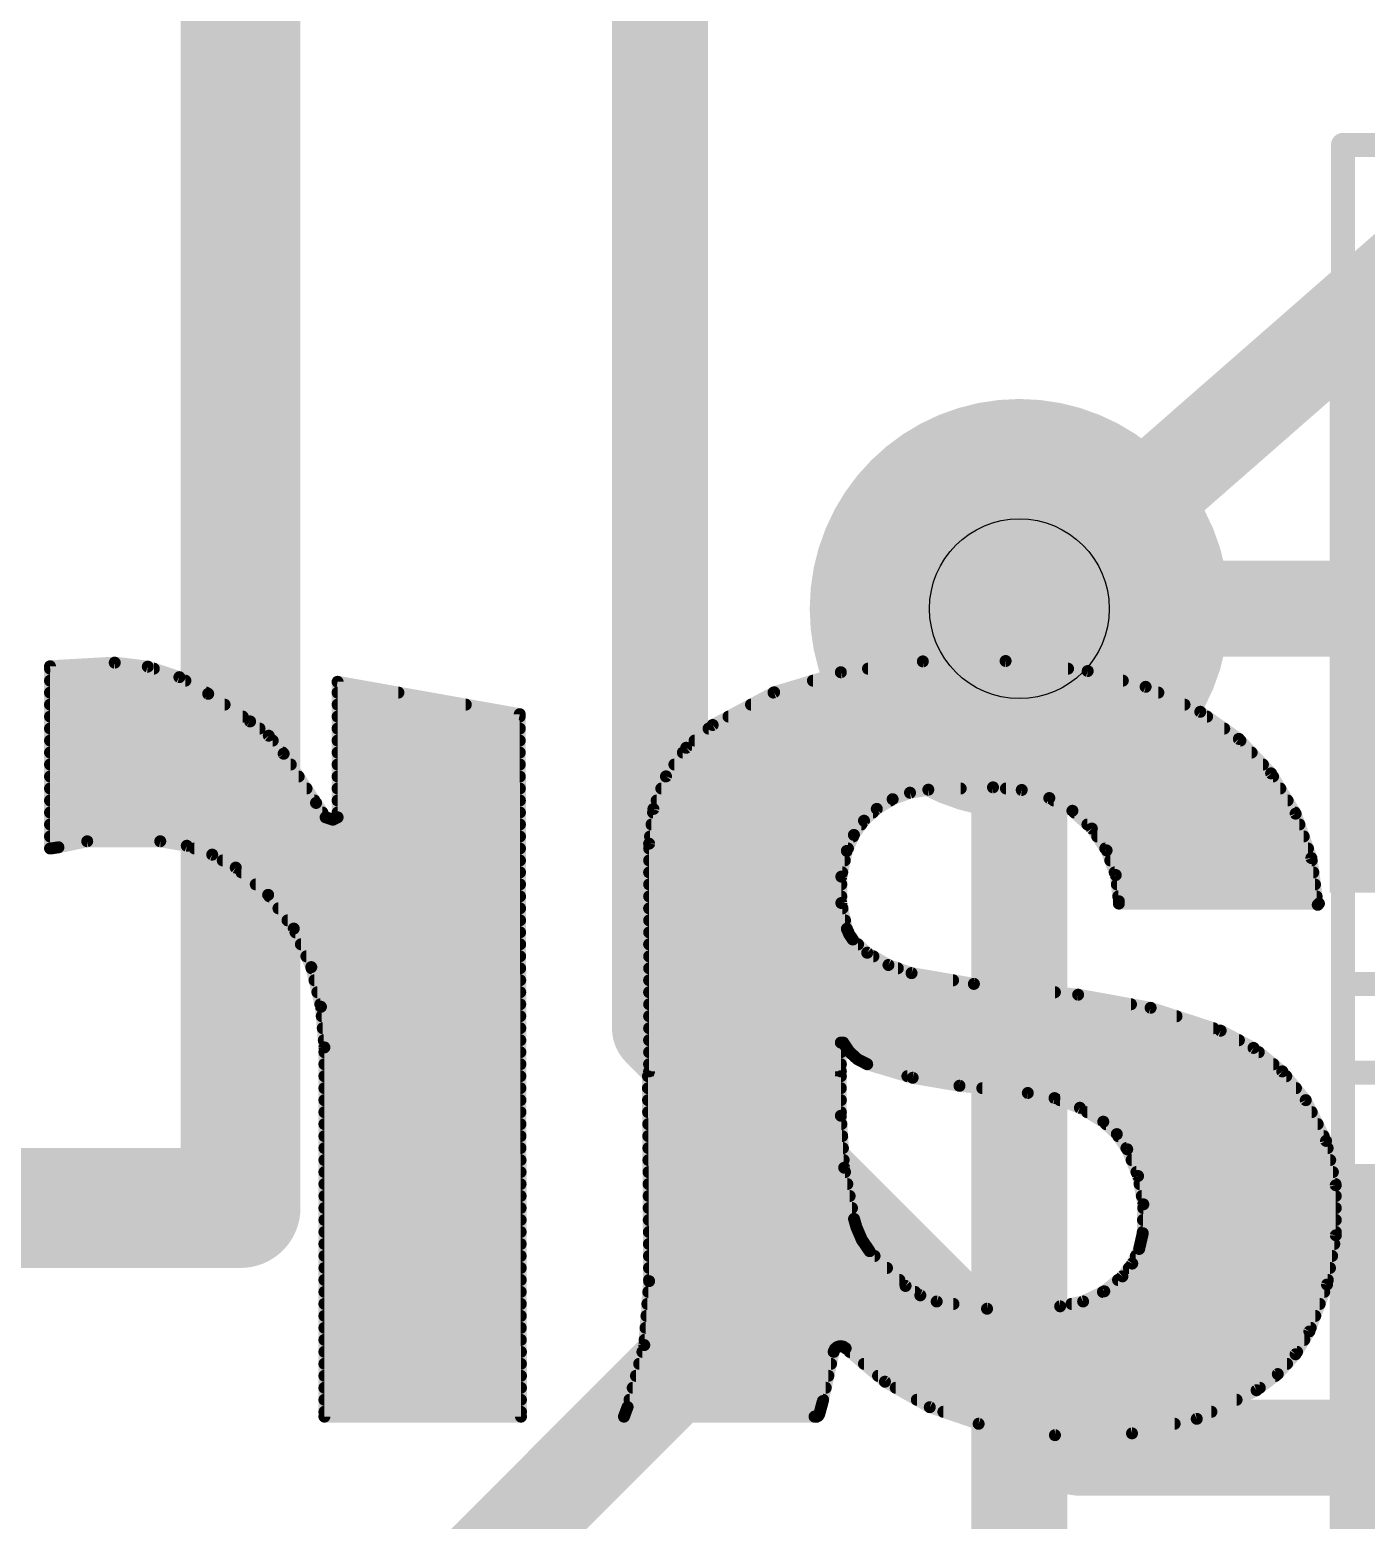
# Model space of a CAD drawing. Extents: x -29 to 78, y -15 to 21.
# Drawn here: x 13.523 to 16.356, y 6.959 to 10.117 of the extents above; entities that cross this region are included whole.
import ezdxf

# ---------------------------------------------------------------- set-up
doc = ezdxf.new("R2010")
doc.units = 0
for name, color, linetype in [('1', 12, 'CONTINUOUS'), ('16', 132, 'CONTINUOUS'), ('18', 110, 'CONTINUOUS'), ('22', 53, 'CONTINUOUS'), ('29', 253, 'CONTINUOUS'), ('39', 12, 'CONTINUOUS'), ('44', 253, 'CONTINUOUS')]:
    doc.layers.add(name, color=color, linetype=linetype)

# ---------------------------------------------------------------- blocks, each defined once
blk = doc.blocks.new('RECT')
blk.add_solid([(-0.5, -0.5), (0.5, -0.5), (-0.5, 0.5), (0.5, 0.5)])
blk = doc.blocks.new('ROUNDV')
at = {"const_width": 0.5}
blk.add_lwpolyline([(0, -0.25, 1), (0, 0.25, 1), (0, -0.25)], format="xyb", dxfattribs=at)

msp = doc.modelspace()

# ---------------------------------------------------------------- linework, layer by layer
at = {"layer": '1'}
for points, const_width in [([(13.97, 15.24), (13.97, 7.62)], 0.254), ([(14.859, 11.43), (14.859, 8.001)], 0.2032), ([(15.621, 8.89), (16.93, 8.89)], 0.2032), ([(14.859, 8.001), (15.24, 7.62)], 0.2032), ([(13.97, 7.62), (0, 7.62)], 0.254), ([(12.7, 5.08), (15.24, 7.62)], 0.2032), ([(15.748, 7.112), (15.24, 7.62)], 0.2032), ([(16.93, 7.112), (15.748, 7.112)], 0.2032)]:
    msp.add_lwpolyline(points, dxfattribs=dict(at, const_width=const_width))
for points, const_width in [([(15.621, 8.9408, 1), (15.621, 8.8392)], 0.1016), ([(14.8949, 8.0369, 1), (14.8231, 7.9651)], 0.1016), ([(14.8082, 8.001, 1), (14.9098, 8.001)], 0.1016), ([(13.97, 7.5565, 1), (13.97, 7.6835)], 0.127), ([(15.2759, 7.6559, 1), (15.2041, 7.5841)], 0.1016), ([(15.2759, 7.5841, 1), (15.2041, 7.6559)], 0.1016), ([(15.2041, 7.5841, 1), (15.2759, 7.6559)], 0.1016), ([(13.9065, 7.62, 1), (14.0335, 7.62)], 0.127), ([(15.748, 7.1628, 1), (15.748, 7.0612)], 0.1016), ([(15.7121, 7.0761, 1), (15.7839, 7.1479)], 0.1016)]:
    msp.add_lwpolyline(points, format="xyb", dxfattribs=dict(at, const_width=const_width))
at = {"layer": '16'}
for points, const_width in [([(13.97, 15.24), (13.97, 7.62)], 0.254), ([(16.637, 9.779), (15.621, 8.89)], 0.2032), ([(15.621, 6.223), (15.621, 8.89)], 0.2032), ([(13.97, 7.62), (0, 7.62)], 0.254)]:
    msp.add_lwpolyline(points, dxfattribs=dict(at, const_width=const_width))
for points, const_width in [([(15.6718, 8.89, 1), (15.5702, 8.89)], 0.1016), ([(15.5875, 8.9282, 1), (15.6545, 8.8518)], 0.1016), ([(13.97, 7.5565, 1), (13.97, 7.6835)], 0.127), ([(13.9065, 7.62, 1), (14.0335, 7.62)], 0.127)]:
    msp.add_lwpolyline(points, format="xyb", dxfattribs=dict(at, const_width=const_width))
at = {"layer": '22', "const_width": 0.0254}
for points in [[(13.7033, 8.7757), (13.5661, 8.7681)], [(13.5661, 8.7681), (13.5661, 8.382)], [(13.7734, 8.7673), (13.7033, 8.7757)], [(15.2425, 8.7554), (15.4164, 8.7784)], [(15.4164, 8.7784), (15.5917, 8.7792)], [(15.5917, 8.7792), (15.7658, 8.7579)], [(13.5661, 8.763), (13.7862, 8.763)], [(13.5661, 8.7376), (13.8531, 8.7376)], [(13.8403, 8.745), (13.7734, 8.7673)], [(13.9014, 8.7097), (13.8403, 8.745)], [(15.1011, 8.7129), (15.2425, 8.7554)], [(15.1833, 8.7376), (15.8404, 8.7376)], [(15.3, 8.763), (15.7242, 8.763)], [(15.7658, 8.7579), (15.8887, 8.7245)], [(13.5661, 8.7122), (13.8971, 8.7122)], [(13.9903, 8.6512), (13.9014, 8.7097)], [(14.5618, 8.6665), (14.1757, 8.7351)], [(14.1757, 8.7351), (14.1757, 8.448)], [(14.1757, 8.7122), (14.3046, 8.7122)], [(14.9708, 8.6436), (15.1011, 8.7129)], [(15.0998, 8.7122), (15.9156, 8.7122)], [(15.8887, 8.7245), (16.0045, 8.6716)], [(13.5661, 8.6868), (13.9362, 8.6868)], [(14.1757, 8.6868), (14.4475, 8.6868)], [(15.052, 8.6868), (15.9712, 8.6868)], [(13.5661, 8.6614), (13.9748, 8.6614)], [(14.0298, 8.621), (13.9903, 8.6512)], [(14.1757, 8.6614), (14.5618, 8.6614)], [(14.5644, 7.178), (14.5618, 8.6665)], [(14.9146, 8.5953), (14.9708, 8.6436)], [(15.0043, 8.6614), (16.019, 8.6614)], [(16.0045, 8.6716), (16.0863, 8.6141)], [(13.5661, 8.636), (14.0102, 8.636)], [(13.5661, 8.6106), (14.0383, 8.6106)], [(14.0614, 8.5827), (14.0298, 8.621)], [(14.1757, 8.636), (14.5619, 8.636)], [(14.1757, 8.6106), (14.5619, 8.6106)], [(14.9324, 8.6106), (16.0896, 8.6106)], [(14.962, 8.636), (16.0552, 8.636)], [(16.0863, 8.6141), (16.1546, 8.5412)], [(13.5661, 8.5852), (14.0593, 8.5852)], [(14.13, 8.4785), (14.0614, 8.5827)], [(14.1757, 8.5852), (14.5619, 8.5852)], [(14.8719, 8.5348), (14.9146, 8.5953)], [(14.9075, 8.5852), (16.1134, 8.5852)], [(13.5661, 8.5598), (14.0765, 8.5598)], [(14.1757, 8.5598), (14.562, 8.5598)], [(14.8896, 8.5598), (16.1372, 8.5598)], [(13.5661, 8.5344), (14.0932, 8.5344)], [(14.1757, 8.5344), (14.562, 8.5344)], [(14.8452, 8.4657), (14.8719, 8.5348)], [(14.8717, 8.5344), (16.1587, 8.5344)], [(16.1546, 8.5412), (16.2066, 8.4558)], [(13.5661, 8.509), (14.1099, 8.509)], [(13.5661, 8.4836), (14.1266, 8.4836)], [(14.1757, 8.509), (14.5621, 8.509)], [(14.1757, 8.4836), (14.5621, 8.4836)], [(14.8521, 8.4836), (15.3478, 8.4836)], [(14.8619, 8.509), (15.4966, 8.509)], [(15.3523, 8.4864), (15.3187, 8.4658)], [(15.3892, 8.5001), (15.3523, 8.4864)], [(15.428, 8.5065), (15.3892, 8.5001)], [(15.5651, 8.5115), (15.428, 8.5065)], [(15.6259, 8.506), (15.5651, 8.5115)], [(15.5925, 8.509), (16.1742, 8.509)], [(15.6845, 8.4887), (15.6259, 8.506)], [(15.7334, 8.4618), (15.6845, 8.4887)], [(15.6938, 8.4836), (16.1896, 8.4836)], [(13.5661, 8.4582), (14.1435, 8.4582)], [(14.1503, 8.448), (14.13, 8.4785)], [(14.1757, 8.4582), (14.5622, 8.4582)], [(14.8361, 8.3922), (14.8452, 8.4657)], [(14.8443, 8.4582), (15.3105, 8.4582)], [(15.3187, 8.4658), (15.2916, 8.4407)], [(15.7746, 8.4242), (15.7334, 8.4618)], [(15.7374, 8.4582), (16.2051, 8.4582)], [(16.2066, 8.4558), (16.24, 8.3616)], [(13.5661, 8.4328), (14.5622, 8.4328)], [(14.1656, 8.443), (14.1503, 8.448)], [(14.1757, 8.448), (14.1656, 8.443)], [(14.8411, 8.4328), (15.286, 8.4328)], [(15.2916, 8.4407), (15.2702, 8.4107)], [(15.7652, 8.4328), (16.2147, 8.4328)], [(15.8058, 8.3779), (15.7746, 8.4242)], [(13.5661, 8.4074), (14.5623, 8.4074)], [(13.5839, 8.3845), (13.6449, 8.3972)], [(13.6449, 8.3972), (13.7998, 8.3972)], [(13.7998, 8.3972), (13.856, 8.3877)], [(14.8361, 7.9096), (14.8361, 8.3922)], [(14.838, 8.4074), (15.2687, 8.4074)], [(15.2702, 8.4107), (15.2552, 8.3769)], [(15.7859, 8.4074), (16.2237, 8.4074)], [(13.5661, 8.382), (13.5687, 8.382)], [(13.5661, 8.382), (13.5687, 8.382)], [(13.5687, 8.382), (13.5839, 8.3845)], [(13.856, 8.3877), (13.9099, 8.3689)], [(13.8723, 8.382), (14.5623, 8.382)], [(13.9099, 8.3689), (13.9598, 8.3414)], [(14.8361, 8.382), (15.2575, 8.382)], [(15.2552, 8.3769), (15.2435, 8.3223)], [(15.803, 8.382), (16.2328, 8.382)], [(15.8252, 8.3256), (15.8058, 8.3779)], [(16.24, 8.3616), (16.2535, 8.2626)], [(13.9322, 8.3566), (14.5623, 8.3566)], [(13.9598, 8.3414), (14.0285, 8.2837)], [(13.9719, 8.3312), (14.5624, 8.3312)], [(14.8361, 8.3566), (15.2509, 8.3566)], [(14.8361, 8.3312), (15.2454, 8.3312)], [(15.8137, 8.3566), (16.2407, 8.3566)], [(15.8231, 8.3312), (16.2441, 8.3312)], [(15.8318, 8.2702), (15.8252, 8.3256)], [(14.0022, 8.3058), (14.5624, 8.3058)], [(14.8361, 8.3058), (15.2435, 8.3058)], [(15.2435, 8.3223), (15.2435, 8.2664)], [(15.8276, 8.3058), (16.2476, 8.3058)], [(14.0285, 8.2837), (14.0828, 8.2122)], [(14.031, 8.2804), (14.5625, 8.2804)], [(14.8361, 8.2804), (15.2435, 8.2804)], [(15.2435, 8.2664), (15.2552, 8.2118)], [(15.8306, 8.2804), (16.2511, 8.2804)], [(15.8318, 8.2652), (15.8318, 8.2702)], [(16.256, 8.2652), (15.8318, 8.2652)], [(16.2535, 8.2626), (16.256, 8.2652)], [(14.0503, 8.255), (14.5625, 8.255)], [(14.8361, 8.255), (15.246, 8.255)], [(14.0695, 8.2296), (14.5626, 8.2296)], [(14.0828, 8.2122), (14.1199, 8.1305)], [(14.0864, 8.2042), (14.5626, 8.2042)], [(14.8361, 8.2296), (15.2514, 8.2296)], [(14.8361, 8.2042), (15.2585, 8.2042)], [(15.2552, 8.2118), (15.2605, 8.1998)], [(15.2605, 8.1998), (15.2679, 8.189)], [(14.0979, 8.1788), (14.5627, 8.1788)], [(14.8361, 8.1788), (15.279, 8.1788)], [(15.2679, 8.189), (15.2984, 8.161)], [(14.1095, 8.1534), (14.5627, 8.1534)], [(14.8361, 8.1534), (15.3116, 8.1534)], [(15.2984, 8.161), (15.3434, 8.135)], [(14.1199, 8.1305), (14.1404, 8.0465)], [(14.1205, 8.128), (14.5627, 8.128)], [(14.8361, 8.128), (15.3634, 8.128)], [(15.3434, 8.135), (15.3924, 8.1178)], [(15.3924, 8.1178), (15.5245, 8.095)], [(14.1267, 8.1026), (14.5628, 8.1026)], [(14.1329, 8.0772), (14.5628, 8.0772)], [(14.8361, 8.1026), (15.4805, 8.1026)], [(14.8361, 8.0772), (15.6963, 8.0772)], [(15.5245, 8.095), (15.7455, 8.0721)], [(14.1391, 8.0518), (14.5629, 8.0518)], [(14.1404, 8.0465), (14.1478, 7.9604)], [(14.8361, 8.0518), (15.8577, 8.0518)], [(15.7455, 8.0721), (15.8992, 8.0443)], [(15.8992, 8.0443), (16.0477, 7.9959)], [(14.1421, 8.0264), (14.5629, 8.0264)], [(14.8361, 8.0264), (15.9541, 8.0264)], [(14.1443, 8.001), (14.563, 8.001)], [(14.8361, 8.001), (16.0321, 8.001)], [(16.0477, 7.9959), (16.1174, 7.9593)], [(14.1465, 7.9756), (14.563, 7.9756)], [(14.1478, 7.9604), (14.1478, 7.178)], [(14.1478, 7.9502), (14.5631, 7.9502)], [(14.8361, 7.9756), (16.0863, 7.9756)], [(14.8361, 7.9502), (15.2425, 7.9502)], [(15.2476, 7.9705), (15.2425, 7.9705)], [(15.2425, 7.9705), (15.2425, 7.9096)], [(15.2604, 7.9511), (15.2476, 7.9705)], [(15.2777, 7.9355), (15.2604, 7.9511)], [(15.2614, 7.9502), (16.1285, 7.9502)], [(16.1174, 7.9593), (16.1783, 7.9095)], [(14.1478, 7.9248), (14.5631, 7.9248)], [(14.8361, 7.9248), (15.2425, 7.9248)], [(15.2984, 7.9248), (15.2777, 7.9355)], [(15.3948, 7.896), (15.2984, 7.9248)], [(15.2984, 7.9248), (16.1596, 7.9248)], [(14.1478, 7.8994), (14.5631, 7.8994)], [(14.8361, 7.4651), (14.8336, 7.8994)], [(14.8336, 7.8994), (15.2425, 7.8994)], [(15.2425, 7.9096), (14.8361, 7.9096)], [(15.2425, 7.8994), (15.2425, 7.8156)], [(15.3836, 7.8994), (16.1866, 7.8994)], [(15.494, 7.8791), (15.3948, 7.896)], [(16.1783, 7.9095), (16.2281, 7.8486)], [(14.1478, 7.874), (14.5632, 7.874)], [(14.8337, 7.874), (15.2425, 7.874)], [(15.6388, 7.8638), (15.494, 7.8791)], [(15.5423, 7.874), (16.2073, 7.874)], [(15.6954, 7.853), (15.6388, 7.8638)], [(15.7493, 7.8325), (15.6954, 7.853)], [(14.1478, 7.8486), (14.5632, 7.8486)], [(14.1478, 7.8232), (14.5633, 7.8232)], [(14.8339, 7.8486), (15.2425, 7.8486)], [(14.834, 7.8232), (15.2425, 7.8232)], [(15.7069, 7.8486), (16.2281, 7.8486)], [(15.7988, 7.8029), (15.7493, 7.8325)], [(15.7648, 7.8232), (16.2407, 7.8232)], [(16.2281, 7.8486), (16.271, 7.7624)], [(14.1478, 7.7978), (14.5633, 7.7978)], [(14.8342, 7.7978), (15.2436, 7.7978)], [(15.2425, 7.8156), (15.2495, 7.7055)], [(15.8276, 7.7766), (15.7988, 7.8029)], [(15.8044, 7.7978), (16.2534, 7.7978)], [(14.1478, 7.7724), (14.5634, 7.7724)], [(14.8343, 7.7724), (15.2453, 7.7724)], [(15.8496, 7.7445), (15.8276, 7.7766)], [(15.8305, 7.7724), (16.266, 7.7724)], [(16.271, 7.7624), (16.2916, 7.6683)], [(14.1478, 7.747), (14.5634, 7.747)], [(14.8345, 7.747), (15.2469, 7.747)], [(15.8479, 7.747), (16.2744, 7.747)], [(15.8726, 7.6879), (15.8496, 7.7445)], [(14.1478, 7.7216), (14.5635, 7.7216)], [(14.1478, 7.6962), (14.5635, 7.6962)], [(14.8346, 7.7216), (15.2485, 7.7216)], [(14.8348, 7.6962), (15.2513, 7.6962)], [(15.2495, 7.7055), (15.2705, 7.5971)], [(15.8589, 7.7216), (16.2799, 7.7216)], [(15.8692, 7.6962), (16.2855, 7.6962)], [(14.1478, 7.6708), (14.5635, 7.6708)], [(14.8349, 7.6708), (15.2562, 7.6708)], [(15.8837, 7.6278), (15.8726, 7.6879)], [(15.8758, 7.6708), (16.2911, 7.6708)], [(16.2916, 7.6683), (16.2919, 7.5622)], [(14.1478, 7.6454), (14.5636, 7.6454)], [(14.8351, 7.6454), (15.2612, 7.6454)], [(15.8805, 7.6454), (16.2917, 7.6454)], [(14.1478, 7.62), (14.5636, 7.62)], [(14.8352, 7.62), (15.2661, 7.62)], [(15.8826, 7.5667), (15.8837, 7.6278)], [(15.8836, 7.62), (16.2917, 7.62)], [(14.1478, 7.5946), (14.5637, 7.5946)], [(14.1478, 7.5692), (14.5637, 7.5692)], [(14.8354, 7.5946), (15.2712, 7.5946)], [(14.8355, 7.5692), (15.28, 7.5692)], [(15.2705, 7.5971), (15.2756, 7.5794)], [(15.2756, 7.5794), (15.2871, 7.5526)], [(15.8826, 7.5692), (16.2918, 7.5692)], [(15.8831, 7.5946), (16.2918, 7.5946)], [(14.1478, 7.5438), (14.5638, 7.5438)], [(14.8357, 7.5438), (15.2931, 7.5438)], [(15.2871, 7.5526), (15.3035, 7.5286)], [(15.8749, 7.5333), (15.8826, 7.5667)], [(15.8773, 7.5438), (16.2885, 7.5438)], [(16.2919, 7.5622), (16.273, 7.4577)], [(14.1478, 7.5184), (14.5638, 7.5184)], [(14.8358, 7.5184), (15.314, 7.5184)], [(15.3035, 7.5286), (15.3797, 7.4549)], [(15.8603, 7.5024), (15.8749, 7.5333)], [(15.8678, 7.5184), (16.284, 7.5184)], [(14.1478, 7.493), (14.5639, 7.493)], [(14.8359, 7.493), (15.3403, 7.493)], [(15.801, 7.4436), (15.8394, 7.4752)], [(15.8394, 7.4752), (15.8603, 7.5024)], [(15.8531, 7.493), (16.2794, 7.493)], [(14.1478, 7.4676), (14.5639, 7.4676)], [(14.1478, 7.4422), (14.5639, 7.4422)], [(14.8258, 7.3296), (14.8361, 7.4651)], [(14.8344, 7.4422), (15.3998, 7.4422)], [(14.8361, 7.4676), (15.3666, 7.4676)], [(15.3797, 7.4549), (15.411, 7.4351)], [(15.7561, 7.422), (15.801, 7.4436)], [(15.7981, 7.4422), (16.2672, 7.4422)], [(15.8302, 7.4676), (16.2748, 7.4676)], [(16.273, 7.4577), (16.2357, 7.3584)], [(14.1478, 7.4168), (14.564, 7.4168)], [(14.8324, 7.4168), (15.4813, 7.4168)], [(15.411, 7.4351), (15.4457, 7.4219)], [(15.4457, 7.4219), (15.5524, 7.4066)], [(15.5524, 7.4066), (15.7074, 7.4117)], [(15.7074, 7.4117), (15.7561, 7.422)], [(15.7315, 7.4168), (16.2576, 7.4168)], [(14.1478, 7.3914), (14.564, 7.3914)], [(14.8305, 7.3914), (16.2481, 7.3914)], [(14.1478, 7.366), (14.5641, 7.366)], [(14.8285, 7.366), (16.2386, 7.366)], [(16.2357, 7.3584), (16.2065, 7.3101)], [(14.1478, 7.3406), (14.5641, 7.3406)], [(14.1478, 7.3152), (14.5642, 7.3152)], [(14.7904, 7.1984), (14.8258, 7.3296)], [(14.8219, 7.3152), (15.2273, 7.3152)], [(14.8266, 7.3406), (16.2249, 7.3406)], [(15.2273, 7.3152), (15.2044, 7.2111)], [(15.2299, 7.3211), (15.2273, 7.3152)], [(15.2347, 7.3254), (15.2299, 7.3211)], [(15.2409, 7.3273), (15.2347, 7.3254)], [(15.2473, 7.3264), (15.2409, 7.3273)], [(15.2527, 7.3228), (15.2473, 7.3264)], [(15.336, 7.252), (15.2527, 7.3228)], [(15.2616, 7.3152), (16.2096, 7.3152)], [(14.1478, 7.2898), (14.5642, 7.2898)], [(14.815, 7.2898), (15.2217, 7.2898)], [(15.2915, 7.2898), (16.1883, 7.2898)], [(16.2065, 7.3101), (16.1688, 7.2681)], [(14.1478, 7.2644), (14.5643, 7.2644)], [(14.8082, 7.2644), (15.2161, 7.2644)], [(15.3214, 7.2644), (16.1639, 7.2644)], [(15.4311, 7.198), (15.336, 7.252)], [(16.1688, 7.2681), (16.1239, 7.2339)], [(14.1478, 7.239), (14.5643, 7.239)], [(14.8013, 7.239), (15.2105, 7.239)], [(15.3589, 7.239), (16.1306, 7.239)], [(16.1239, 7.2339), (15.997, 7.1733)], [(14.1478, 7.2136), (14.5643, 7.2136)], [(14.7828, 7.178), (14.7904, 7.1984)], [(14.7945, 7.2136), (15.205, 7.2136)], [(15.2044, 7.2111), (15.1968, 7.1831)], [(15.4036, 7.2136), (16.0814, 7.2136)], [(15.5346, 7.1628), (15.4311, 7.198)], [(14.1478, 7.1882), (14.5644, 7.1882)], [(14.1478, 7.178), (14.5644, 7.178)], [(15.1867, 7.178), (14.7828, 7.178)], [(14.7866, 7.1882), (15.1982, 7.1882)], [(15.1909, 7.1777), (15.1867, 7.178)], [(15.1946, 7.1795), (15.1909, 7.1777)], [(15.1968, 7.1831), (15.1946, 7.1795)], [(15.4599, 7.1882), (16.0281, 7.1882)], [(15.6963, 7.1387), (15.5346, 7.1628)], [(15.5346, 7.1628), (15.9501, 7.1628)], [(15.997, 7.1733), (15.8598, 7.1425)], [(15.8598, 7.1425), (15.6963, 7.1387)]]:
    msp.add_lwpolyline(points, dxfattribs=at)
at = {"layer": '22', "const_width": 0.0127}
for points in [[(13.5657, 8.7744, 1), (13.5665, 8.7618)], [(13.5724, 8.7681, 1), (13.5598, 8.7681)], [(13.7041, 8.782, 1), (13.7025, 8.7694)], [(13.7037, 8.7694, 1), (13.7029, 8.782)], [(15.4163, 8.7847, 1), (15.4164, 8.772)], [(15.4172, 8.7721, 1), (15.4155, 8.7847)], [(15.5925, 8.7855, 1), (15.591, 8.7729)], [(15.5918, 8.7729, 1), (15.5917, 8.7856)], [(13.5661, 8.7439, 1), (13.5661, 8.7313)], [(13.5661, 8.7693, 1), (13.5661, 8.7567)], [(13.7754, 8.7733, 1), (13.7713, 8.7613)], [(13.7726, 8.761, 1), (13.7741, 8.7736)], [(13.7862, 8.7567, 1), (13.7862, 8.7693)], [(13.8435, 8.7505, 1), (13.8371, 8.7395)], [(13.8383, 8.739, 1), (13.8423, 8.751)], [(13.8531, 8.7313, 1), (13.8531, 8.7439)], [(15.1833, 8.7439, 1), (15.1833, 8.7313)], [(15.2417, 8.7617, 1), (15.2433, 8.7491)], [(15.2443, 8.7493, 1), (15.2407, 8.7615)], [(15.3, 8.7693, 1), (15.3, 8.7567)], [(15.7242, 8.7567, 1), (15.7242, 8.7693)], [(15.7675, 8.764, 1), (15.7641, 8.7518)], [(15.765, 8.7516, 1), (15.7666, 8.7642)], [(15.8404, 8.7313, 1), (15.8404, 8.7439)], [(13.5661, 8.7186, 1), (13.5661, 8.7059)], [(13.9049, 8.715, 1), (13.8979, 8.7044)], [(13.8971, 8.7059, 1), (13.8971, 8.7186)], [(13.8982, 8.7042, 1), (13.9046, 8.7152)], [(14.1768, 8.7414, 1), (14.1746, 8.7288)], [(14.1757, 8.7186, 1), (14.1757, 8.7059)], [(14.1821, 8.7351, 1), (14.1694, 8.7351)], [(14.3046, 8.7059, 1), (14.3046, 8.7186)], [(15.0998, 8.7186, 1), (15.0998, 8.7059)], [(15.0993, 8.719, 1), (15.103, 8.7068)], [(15.1041, 8.7073, 1), (15.0981, 8.7185)], [(15.8913, 8.7303, 1), (15.886, 8.7187)], [(15.887, 8.7184, 1), (15.8903, 8.7306)], [(15.9156, 8.7059, 1), (15.9156, 8.7186)], [(13.5661, 8.6931, 1), (13.5661, 8.6805)], [(13.9362, 8.6805, 1), (13.9362, 8.6931)], [(14.1757, 8.6931, 1), (14.1757, 8.6805)], [(14.4475, 8.6805, 1), (14.4475, 8.6931)], [(15.052, 8.6931, 1), (15.052, 8.6805)], [(15.9712, 8.6805, 1), (15.9712, 8.6931)], [(13.5661, 8.6677, 1), (13.5661, 8.6551)], [(13.9748, 8.6551, 1), (13.9748, 8.6677)], [(13.9942, 8.6562, 1), (13.9864, 8.6462)], [(13.9868, 8.6459, 1), (13.9938, 8.6565)], [(14.1757, 8.6677, 1), (14.1757, 8.6551)], [(14.5681, 8.6665, 1), (14.5555, 8.6665)], [(14.5607, 8.6602, 1), (14.5629, 8.6728)], [(14.5618, 8.6551, 1), (14.5618, 8.6677)], [(14.9678, 8.6492, 1), (14.9738, 8.638)], [(14.9749, 8.6388, 1), (14.9667, 8.6484)], [(15.0043, 8.6677, 1), (15.0043, 8.6551)], [(16.0082, 8.6768, 1), (16.0008, 8.6664)], [(16.0019, 8.6658, 1), (16.0071, 8.6774)], [(16.019, 8.6551, 1), (16.019, 8.6677)], [(13.5661, 8.6424, 1), (13.5661, 8.6297)], [(13.5661, 8.6169, 1), (13.5661, 8.6043)], [(14.0102, 8.6297, 1), (14.0102, 8.6424)], [(14.0346, 8.625, 1), (14.0249, 8.617)], [(14.0259, 8.616, 1), (14.0336, 8.626)], [(14.0383, 8.6043, 1), (14.0383, 8.6169)], [(14.1757, 8.6424, 1), (14.1757, 8.6297)], [(14.1757, 8.6169, 1), (14.1757, 8.6043)], [(14.5619, 8.6297, 1), (14.5619, 8.6424)], [(14.5619, 8.6043, 1), (14.5619, 8.6169)], [(14.9324, 8.6169, 1), (14.9324, 8.6043)], [(14.962, 8.6424, 1), (14.962, 8.6297)], [(16.0552, 8.6297, 1), (16.0552, 8.6424)], [(16.0909, 8.6185, 1), (16.0816, 8.6098)], [(16.0826, 8.6089, 1), (16.0899, 8.6193)], [(16.0896, 8.6043, 1), (16.0896, 8.6169)], [(13.5661, 8.5915, 1), (13.5661, 8.5789)], [(14.0667, 8.5862, 1), (14.0561, 8.5792)], [(14.0565, 8.5787, 1), (14.0663, 8.5867)], [(14.0593, 8.5789, 1), (14.0593, 8.5915)], [(14.1757, 8.5915, 1), (14.1757, 8.5789)], [(14.5619, 8.5789, 1), (14.5619, 8.5915)], [(14.9075, 8.5915, 1), (14.9075, 8.5789)], [(14.9105, 8.6001, 1), (14.9188, 8.5905)], [(14.9198, 8.5916, 1), (14.9094, 8.599)], [(16.1134, 8.5789, 1), (16.1134, 8.5915)], [(13.5661, 8.5662, 1), (13.5661, 8.5535)], [(14.0765, 8.5535, 1), (14.0765, 8.5662)], [(14.1757, 8.5662, 1), (14.1757, 8.5535)], [(14.562, 8.5535, 1), (14.562, 8.5662)], [(14.8896, 8.5662, 1), (14.8896, 8.5535)], [(16.1372, 8.5535, 1), (16.1372, 8.5662)], [(13.5661, 8.5407, 1), (13.5661, 8.5281)], [(14.0932, 8.5281, 1), (14.0932, 8.5407)], [(14.1757, 8.5407, 1), (14.1757, 8.5281)], [(14.562, 8.5281, 1), (14.562, 8.5407)], [(14.8717, 8.5407, 1), (14.8717, 8.5281)], [(14.8667, 8.5385, 1), (14.8771, 8.5311)], [(14.8778, 8.5325, 1), (14.866, 8.5371)], [(16.16, 8.5445, 1), (16.1492, 8.5379)], [(16.15, 8.5368, 1), (16.1592, 8.5455)], [(16.1587, 8.5281, 1), (16.1587, 8.5407)], [(13.5661, 8.49, 1), (13.5661, 8.4773)], [(13.5661, 8.5153, 1), (13.5661, 8.5027)], [(14.1099, 8.5027, 1), (14.1099, 8.5153)], [(14.1266, 8.4773, 1), (14.1266, 8.49)], [(14.1757, 8.49, 1), (14.1757, 8.4773)], [(14.1757, 8.5153, 1), (14.1757, 8.5027)], [(14.5621, 8.5027, 1), (14.5621, 8.5153)], [(14.5621, 8.4773, 1), (14.5621, 8.49)], [(14.8521, 8.49, 1), (14.8521, 8.4773)], [(14.8619, 8.5153, 1), (14.8619, 8.5027)], [(15.3501, 8.4923, 1), (15.3545, 8.4804)], [(15.3478, 8.4773, 1), (15.3478, 8.49)], [(15.3556, 8.4809, 1), (15.349, 8.4918)], [(15.3881, 8.5064, 1), (15.3902, 8.4938)], [(15.3914, 8.4941, 1), (15.3869, 8.506)], [(15.4278, 8.5128, 1), (15.4282, 8.5002)], [(15.429, 8.5002, 1), (15.427, 8.5128)], [(15.4966, 8.5027, 1), (15.4966, 8.5153)], [(15.5657, 8.5178, 1), (15.5645, 8.5052)], [(15.5653, 8.5052, 1), (15.5649, 8.5178)], [(15.5925, 8.5153, 1), (15.5925, 8.5027)], [(15.6277, 8.512, 1), (15.6241, 8.4999)], [(15.6253, 8.4996, 1), (15.6265, 8.5123)], [(15.6876, 8.4943, 1), (15.6814, 8.4831)], [(15.6827, 8.4826, 1), (15.6863, 8.4948)], [(15.6938, 8.49, 1), (15.6938, 8.4773)], [(16.1742, 8.5027, 1), (16.1742, 8.5153)], [(16.1896, 8.4773, 1), (16.1896, 8.49)], [(13.5661, 8.4645, 1), (13.5661, 8.4519)], [(14.1353, 8.482, 1), (14.1247, 8.475)], [(14.1247, 8.475, 1), (14.1353, 8.482)], [(14.1435, 8.4519, 1), (14.1435, 8.4645)], [(14.1757, 8.4645, 1), (14.1757, 8.4519)], [(14.5622, 8.4519, 1), (14.5622, 8.4645)], [(14.8443, 8.4645, 1), (14.8443, 8.4519)], [(14.8393, 8.468, 1), (14.8511, 8.4634)], [(14.8515, 8.4649, 1), (14.8389, 8.4665)], [(15.3105, 8.4519, 1), (15.3105, 8.4645)], [(15.3154, 8.4712, 1), (15.322, 8.4604)], [(15.323, 8.4611, 1), (15.3144, 8.4705)], [(15.7377, 8.4665, 1), (15.7291, 8.4571)], [(15.7303, 8.4563, 1), (15.7365, 8.4674)], [(15.7374, 8.4645, 1), (15.7374, 8.4519)], [(16.2125, 8.4579, 1), (16.2006, 8.4537)], [(16.2011, 8.4525, 1), (16.212, 8.4591)], [(16.2051, 8.4519, 1), (16.2051, 8.4645)], [(13.5661, 8.4391, 1), (13.5661, 8.4265)], [(14.1523, 8.454, 1), (14.1483, 8.442)], [(14.145, 8.4445, 1), (14.1556, 8.4515)], [(14.1628, 8.4487, 1), (14.1684, 8.4373)], [(14.1636, 8.437, 1), (14.1676, 8.449)], [(14.1694, 8.448, 1), (14.1821, 8.448)], [(14.1785, 8.4423, 1), (14.1729, 8.4537)], [(14.5622, 8.4265, 1), (14.5622, 8.4391)], [(14.8411, 8.4391, 1), (14.8411, 8.4265)], [(15.2873, 8.4454, 1), (15.2959, 8.436)], [(15.286, 8.4265, 1), (15.286, 8.4391)], [(15.2968, 8.437, 1), (15.2865, 8.4444)], [(15.7652, 8.4391, 1), (15.7652, 8.4265)], [(15.7799, 8.4277, 1), (15.7693, 8.4206)], [(15.7703, 8.4195, 1), (15.7789, 8.4289)], [(16.2147, 8.4265, 1), (16.2147, 8.4391)], [(13.5661, 8.4138, 1), (13.5661, 8.4011)], [(13.6449, 8.4035, 1), (13.6449, 8.3909)], [(13.6462, 8.391, 1), (13.6436, 8.4034)], [(13.8009, 8.4035, 1), (13.7987, 8.3909)], [(13.7998, 8.3909, 1), (13.7998, 8.4035)], [(14.5623, 8.4011, 1), (14.5623, 8.4138)], [(14.8424, 8.3922, 1), (14.8298, 8.3922)], [(14.838, 8.4138, 1), (14.838, 8.4011)], [(15.265, 8.4143, 1), (15.2753, 8.407)], [(15.276, 8.4081, 1), (15.2644, 8.4132)], [(15.2687, 8.4011, 1), (15.2687, 8.4138)], [(15.7859, 8.4138, 1), (15.7859, 8.4011)], [(16.2237, 8.4011, 1), (16.2237, 8.4138)], [(13.5598, 8.382, 1), (13.5724, 8.382)], [(13.5661, 8.3883, 1), (13.5661, 8.3757)], [(13.5661, 8.3883, 1), (13.5661, 8.3757)], [(13.5677, 8.3883, 1), (13.5697, 8.3757)], [(13.5687, 8.3757, 1), (13.5687, 8.3883)], [(13.5687, 8.3757, 1), (13.5687, 8.3883)], [(13.5826, 8.3907, 1), (13.5852, 8.3783)], [(13.5849, 8.3782, 1), (13.5829, 8.3908)], [(13.8581, 8.3937, 1), (13.8539, 8.3817)], [(13.855, 8.3814, 1), (13.8571, 8.3939)], [(13.8723, 8.3883, 1), (13.8723, 8.3757)], [(13.9129, 8.3745, 1), (13.9068, 8.3634)], [(13.9078, 8.3629, 1), (13.912, 8.3749)], [(14.5623, 8.3757, 1), (14.5623, 8.3883)], [(14.8298, 8.393, 1), (14.8424, 8.3914)], [(14.8361, 8.3883, 1), (14.8361, 8.3757)], [(15.2494, 8.3795, 1), (15.261, 8.3743)], [(15.2614, 8.3756, 1), (15.249, 8.3782)], [(15.2575, 8.3757, 1), (15.2575, 8.3883)], [(15.803, 8.3883, 1), (15.803, 8.3757)], [(15.8117, 8.3801, 1), (15.7998, 8.3757)], [(15.8005, 8.3744, 1), (15.8111, 8.3815)], [(16.2328, 8.3757, 1), (16.2328, 8.3883)], [(16.2463, 8.3625, 1), (16.2337, 8.3608)], [(16.234, 8.3595, 1), (16.246, 8.3638)], [(13.9322, 8.3629, 1), (13.9322, 8.3503)], [(13.9639, 8.3463, 1), (13.9557, 8.3365)], [(13.9567, 8.3358, 1), (13.9629, 8.347)], [(13.9719, 8.3376, 1), (13.9719, 8.3249)], [(14.5623, 8.3503, 1), (14.5623, 8.3629)], [(14.5624, 8.3249, 1), (14.5624, 8.3376)], [(14.8361, 8.3376, 1), (14.8361, 8.3249)], [(14.8361, 8.3629, 1), (14.8361, 8.3503)], [(15.2454, 8.3249, 1), (15.2454, 8.3376)], [(15.2509, 8.3503, 1), (15.2509, 8.3629)], [(15.8137, 8.3629, 1), (15.8137, 8.3503)], [(15.8231, 8.3376, 1), (15.8231, 8.3249)], [(15.8315, 8.3264, 1), (15.8189, 8.3249)], [(16.2407, 8.3503, 1), (16.2407, 8.3629)], [(16.2441, 8.3249, 1), (16.2441, 8.3376)], [(14.0022, 8.3121, 1), (14.0022, 8.2995)], [(14.5624, 8.2995, 1), (14.5624, 8.3121)], [(14.8361, 8.3121, 1), (14.8361, 8.2995)], [(15.2499, 8.3223, 1), (15.2372, 8.3223)], [(15.2373, 8.3236, 1), (15.2497, 8.321)], [(15.2435, 8.2995, 1), (15.2435, 8.3121)], [(15.8193, 8.3234, 1), (15.8312, 8.3278)], [(15.8276, 8.3121, 1), (15.8276, 8.2995)], [(16.2476, 8.2995, 1), (16.2476, 8.3121)], [(14.0336, 8.2875, 1), (14.0234, 8.2798)], [(14.0244, 8.2788, 1), (14.0326, 8.2885)], [(14.031, 8.2867, 1), (14.031, 8.2741)], [(14.5625, 8.2741, 1), (14.5625, 8.2867)], [(14.8361, 8.2867, 1), (14.8361, 8.2741)], [(15.2497, 8.2677, 1), (15.2373, 8.2651)], [(15.2435, 8.2741, 1), (15.2435, 8.2867)], [(15.8306, 8.2867, 1), (15.8306, 8.2741)], [(15.8382, 8.2702, 1), (15.8255, 8.2702)], [(15.8318, 8.2715, 1), (15.8318, 8.2589)], [(15.8255, 8.2695, 1), (15.8381, 8.2709)], [(16.2511, 8.2741, 1), (16.2511, 8.2867)], [(16.2606, 8.2608, 1), (16.2514, 8.2696)], [(16.256, 8.2589, 1), (16.256, 8.2715)], [(14.0503, 8.2614, 1), (14.0503, 8.2487)], [(14.5625, 8.2487, 1), (14.5625, 8.2614)], [(14.8361, 8.2614, 1), (14.8361, 8.2487)], [(15.2372, 8.2664, 1), (15.2499, 8.2664)], [(15.246, 8.2487, 1), (15.246, 8.2614)], [(15.8255, 8.2652, 1), (15.8382, 8.2652)], [(16.2489, 8.267, 1), (16.2581, 8.2582)], [(16.2472, 8.2617, 1), (16.2598, 8.2635)], [(14.0695, 8.2359, 1), (14.0695, 8.2233)], [(14.0885, 8.2148, 1), (14.077, 8.2096)], [(14.0777, 8.2083, 1), (14.0878, 8.216)], [(14.0864, 8.2105, 1), (14.0864, 8.1979)], [(14.5626, 8.2233, 1), (14.5626, 8.2359)], [(14.5626, 8.1979, 1), (14.5626, 8.2105)], [(14.8361, 8.2359, 1), (14.8361, 8.2233)], [(14.8361, 8.2105, 1), (14.8361, 8.1979)], [(15.261, 8.2143, 1), (15.2494, 8.2093)], [(15.249, 8.2105, 1), (15.2614, 8.2131)], [(15.2514, 8.2233, 1), (15.2514, 8.2359)], [(15.2657, 8.2034, 1), (15.2552, 8.1962)], [(15.2585, 8.1979, 1), (15.2585, 8.2105)], [(14.0979, 8.1852, 1), (14.0979, 8.1725)], [(14.5627, 8.1725, 1), (14.5627, 8.1852)], [(14.8361, 8.1852, 1), (14.8361, 8.1725)], [(15.2546, 8.1972, 1), (15.2663, 8.2023)], [(15.2722, 8.1937, 1), (15.2636, 8.1843)], [(15.2627, 8.1854, 1), (15.2731, 8.1926)], [(15.279, 8.1725, 1), (15.279, 8.1852)], [(14.1095, 8.1597, 1), (14.1095, 8.1471)], [(14.5627, 8.1471, 1), (14.5627, 8.1597)], [(14.8361, 8.1597, 1), (14.8361, 8.1471)], [(15.3016, 8.1665, 1), (15.2952, 8.1555)], [(15.2941, 8.1563, 1), (15.3027, 8.1657)], [(15.3116, 8.1471, 1), (15.3116, 8.1597)], [(14.1261, 8.132, 1), (14.1137, 8.129)], [(14.1141, 8.1279, 1), (14.1257, 8.1331)], [(14.1205, 8.1343, 1), (14.1205, 8.1217)], [(14.5627, 8.1217, 1), (14.5627, 8.1343)], [(14.8361, 8.1343, 1), (14.8361, 8.1217)], [(15.3455, 8.141, 1), (15.3413, 8.1291)], [(15.3402, 8.1295, 1), (15.3466, 8.1406)], [(15.3634, 8.1217, 1), (15.3634, 8.1343)], [(15.3935, 8.1241, 1), (15.3913, 8.1115)], [(15.3903, 8.1118, 1), (15.3945, 8.1238)], [(14.1267, 8.109, 1), (14.1267, 8.0963)], [(14.1329, 8.0836, 1), (14.1329, 8.0709)], [(14.5628, 8.0963, 1), (14.5628, 8.109)], [(14.5628, 8.0709, 1), (14.5628, 8.0836)], [(14.8361, 8.109, 1), (14.8361, 8.0963)], [(14.8361, 8.0836, 1), (14.8361, 8.0709)], [(15.4805, 8.0963, 1), (15.4805, 8.109)], [(15.5252, 8.1013, 1), (15.5238, 8.0887)], [(15.5234, 8.0887, 1), (15.5256, 8.1013)], [(15.6963, 8.0709, 1), (15.6963, 8.0836)], [(14.1391, 8.0581, 1), (14.1391, 8.0455)], [(14.1467, 8.0471, 1), (14.134, 8.046)], [(14.1342, 8.045, 1), (14.1465, 8.048)], [(14.5629, 8.0455, 1), (14.5629, 8.0581)], [(14.8361, 8.0581, 1), (14.8361, 8.0455)], [(15.7466, 8.0783, 1), (15.7444, 8.0659)], [(15.7448, 8.0658, 1), (15.7462, 8.0784)], [(15.8577, 8.0455, 1), (15.8577, 8.0581)], [(15.9012, 8.0503, 1), (15.8972, 8.0383)], [(15.8981, 8.0381, 1), (15.9003, 8.0506)], [(14.1421, 8.0328, 1), (14.1421, 8.0201)], [(14.5629, 8.0201, 1), (14.5629, 8.0328)], [(14.8361, 8.0328, 1), (14.8361, 8.0201)], [(15.9541, 8.0201, 1), (15.9541, 8.0328)], [(14.1443, 8.0074, 1), (14.1443, 7.9947)], [(14.563, 7.9947, 1), (14.563, 8.0074)], [(14.8361, 8.0074, 1), (14.8361, 7.9947)], [(16.0321, 7.9947, 1), (16.0321, 8.0074)], [(16.0507, 8.0015, 1), (16.0447, 7.9903)], [(16.0457, 7.9899, 1), (16.0497, 8.0019)], [(14.1465, 7.982, 1), (14.1465, 7.9692)], [(14.1478, 7.9566, 1), (14.1478, 7.9439)], [(14.1541, 7.9604, 1), (14.1415, 7.9604)], [(14.1415, 7.9599, 1), (14.1541, 7.9609)], [(14.563, 7.9692, 1), (14.563, 7.982)], [(14.5631, 7.9439, 1), (14.5631, 7.9566)], [(14.8361, 7.982, 1), (14.8361, 7.9692)], [(14.8361, 7.9566, 1), (14.8361, 7.9439)], [(15.2425, 7.9769, 1), (15.2425, 7.9642)], [(15.2489, 7.9705, 1), (15.2362, 7.9705)], [(15.2529, 7.974, 1), (15.2423, 7.967)], [(15.2425, 7.9439, 1), (15.2425, 7.9566)], [(15.2476, 7.9642, 1), (15.2476, 7.9769)], [(15.2647, 7.9558, 1), (15.2562, 7.9463)], [(15.2614, 7.9566, 1), (15.2614, 7.9439)], [(15.2551, 7.9476, 1), (15.2657, 7.9546)], [(16.0863, 7.9692, 1), (16.0863, 7.982)], [(16.1214, 7.9642, 1), (16.1133, 7.9544)], [(16.1144, 7.9537, 1), (16.1203, 7.9649)], [(16.1285, 7.9439, 1), (16.1285, 7.9566)], [(14.1478, 7.9312, 1), (14.1478, 7.9184)], [(14.5631, 7.9184, 1), (14.5631, 7.9312)], [(14.8361, 7.9312, 1), (14.8361, 7.9184)], [(15.2425, 7.9184, 1), (15.2425, 7.9312)], [(15.2806, 7.9411, 1), (15.2748, 7.9299)], [(15.2735, 7.9308, 1), (15.282, 7.9402)], [(15.3002, 7.9309, 1), (15.2966, 7.9187)], [(15.2984, 7.9312, 1), (15.2984, 7.9184)], [(15.2955, 7.9192, 1), (15.3013, 7.9304)], [(16.1596, 7.9184, 1), (16.1596, 7.9312)], [(14.1478, 7.9058, 1), (14.1478, 7.893)], [(14.5631, 7.893, 1), (14.5631, 7.9058)], [(14.8336, 7.9058, 1), (14.8336, 7.893)], [(14.8399, 7.8994, 1), (14.8273, 7.8994)], [(14.8361, 7.916, 1), (14.8361, 7.9032)], [(14.8298, 7.9096, 1), (14.8424, 7.9096)], [(15.2362, 7.9096, 1), (15.2489, 7.9096)], [(15.2489, 7.8994, 1), (15.2362, 7.8994)], [(15.2425, 7.9032, 1), (15.2425, 7.916)], [(15.2425, 7.893, 1), (15.2425, 7.9058)], [(15.3836, 7.9058, 1), (15.3836, 7.893)], [(15.3959, 7.9023, 1), (15.3938, 7.8898)], [(15.393, 7.89, 1), (15.3966, 7.9021)], [(16.1832, 7.9136, 1), (16.1734, 7.9055)], [(16.1743, 7.9046, 1), (16.1823, 7.9145)], [(16.1866, 7.893, 1), (16.1866, 7.9058)], [(14.1478, 7.8804, 1), (14.1478, 7.8677)], [(14.5632, 7.8677, 1), (14.5632, 7.8804)], [(14.8337, 7.8804, 1), (14.8337, 7.8677)], [(15.2425, 7.8677, 1), (15.2425, 7.8804)], [(15.4947, 7.8854, 1), (15.4933, 7.8728)], [(15.4929, 7.8728, 1), (15.4951, 7.8854)], [(15.5423, 7.8804, 1), (15.5423, 7.8677)], [(15.64, 7.87, 1), (15.6376, 7.8576)], [(15.6381, 7.8575, 1), (15.6395, 7.8701)], [(15.6977, 7.8589, 1), (15.6932, 7.847)], [(15.6942, 7.8467, 1), (15.6966, 7.8592)], [(16.2073, 7.8677, 1), (16.2073, 7.8804)], [(14.1478, 7.855, 1), (14.1478, 7.8422)], [(14.1478, 7.8296, 1), (14.1478, 7.8168)], [(14.5632, 7.8422, 1), (14.5632, 7.855)], [(14.5633, 7.8168, 1), (14.5633, 7.8296)], [(14.8339, 7.855, 1), (14.8339, 7.8422)], [(14.834, 7.8296, 1), (14.834, 7.8168)], [(15.2425, 7.8422, 1), (15.2425, 7.855)], [(15.2425, 7.8168, 1), (15.2425, 7.8296)], [(15.7069, 7.855, 1), (15.7069, 7.8422)], [(15.7526, 7.8379, 1), (15.746, 7.827)], [(15.747, 7.8265, 1), (15.7516, 7.8384)], [(15.7648, 7.8296, 1), (15.7648, 7.8168)], [(16.2338, 7.8514, 1), (16.2224, 7.8458)], [(16.2232, 7.8446, 1), (16.233, 7.8526)], [(16.2281, 7.8422, 1), (16.2281, 7.855)], [(16.2407, 7.8168, 1), (16.2407, 7.8296)], [(14.1478, 7.8042, 1), (14.1478, 7.7915)], [(14.5633, 7.7915, 1), (14.5633, 7.8042)], [(14.8342, 7.8042, 1), (14.8342, 7.7915)], [(15.2488, 7.816, 1), (15.2362, 7.8152)], [(15.2362, 7.8156, 1), (15.2489, 7.8156)], [(15.2436, 7.7915, 1), (15.2436, 7.8042)], [(15.8031, 7.8076, 1), (15.7945, 7.7982)], [(15.7955, 7.7974, 1), (15.8021, 7.8084)], [(15.8044, 7.8042, 1), (15.8044, 7.7915)], [(16.2534, 7.7915, 1), (16.2534, 7.8042)], [(14.1478, 7.7788, 1), (14.1478, 7.766)], [(14.5634, 7.766, 1), (14.5634, 7.7788)], [(14.8343, 7.7788, 1), (14.8343, 7.766)], [(15.2453, 7.766, 1), (15.2453, 7.7788)], [(15.8328, 7.7802, 1), (15.8223, 7.773)], [(15.8233, 7.7719, 1), (15.8318, 7.7813)], [(15.8305, 7.7788, 1), (15.8305, 7.766)], [(16.2772, 7.7637, 1), (16.2648, 7.761)], [(16.2653, 7.7595, 1), (16.2767, 7.7652)], [(16.266, 7.766, 1), (16.266, 7.7788)], [(14.1478, 7.7534, 1), (14.1478, 7.7407)], [(14.5634, 7.7407, 1), (14.5634, 7.7534)], [(14.8345, 7.7534, 1), (14.8345, 7.7407)], [(15.2469, 7.7407, 1), (15.2469, 7.7534)], [(15.8479, 7.7534, 1), (15.8479, 7.7407)], [(15.8555, 7.7469, 1), (15.8437, 7.7421)], [(15.8444, 7.7409, 1), (15.8548, 7.7481)], [(16.2744, 7.7407, 1), (16.2744, 7.7534)], [(14.1478, 7.728, 1), (14.1478, 7.7153)], [(14.1478, 7.7026, 1), (14.1478, 7.6898)], [(14.5635, 7.7153, 1), (14.5635, 7.728)], [(14.5635, 7.6898, 1), (14.5635, 7.7026)], [(14.8346, 7.728, 1), (14.8346, 7.7153)], [(14.8348, 7.7026, 1), (14.8348, 7.6898)], [(15.2558, 7.7067, 1), (15.2433, 7.7042)], [(15.2432, 7.7051, 1), (15.2559, 7.7059)], [(15.2485, 7.7153, 1), (15.2485, 7.728)], [(15.2513, 7.6898, 1), (15.2513, 7.7026)], [(15.8589, 7.728, 1), (15.8589, 7.7153)], [(15.8692, 7.7026, 1), (15.8692, 7.6898)], [(16.2799, 7.7153, 1), (16.2799, 7.728)], [(16.2855, 7.6898, 1), (16.2855, 7.7026)], [(14.1478, 7.6772, 1), (14.1478, 7.6645)], [(14.5635, 7.6645, 1), (14.5635, 7.6772)], [(14.8349, 7.6772, 1), (14.8349, 7.6645)], [(15.2562, 7.6645, 1), (15.2562, 7.6772)], [(15.8788, 7.689, 1), (15.8663, 7.6867)], [(15.8667, 7.6855, 1), (15.8785, 7.6903)], [(15.8758, 7.6772, 1), (15.8758, 7.6645)], [(16.2979, 7.6683, 1), (16.2853, 7.6683)], [(16.2854, 7.6669, 1), (16.2978, 7.6697)], [(16.2911, 7.6645, 1), (16.2911, 7.6772)], [(14.1478, 7.6518, 1), (14.1478, 7.6391)], [(14.5636, 7.6391, 1), (14.5636, 7.6518)], [(14.8351, 7.6518, 1), (14.8351, 7.6391)], [(15.2612, 7.6391, 1), (15.2612, 7.6518)], [(15.8805, 7.6518, 1), (15.8805, 7.6391)], [(16.2917, 7.6391, 1), (16.2917, 7.6518)], [(14.1478, 7.6264, 1), (14.1478, 7.6136)], [(14.5636, 7.6136, 1), (14.5636, 7.6264)], [(14.8352, 7.6264, 1), (14.8352, 7.6136)], [(15.2661, 7.6136, 1), (15.2661, 7.6264)], [(15.8836, 7.6264, 1), (15.8836, 7.6136)], [(15.8901, 7.6277, 1), (15.8774, 7.6279)], [(15.8775, 7.6266, 1), (15.89, 7.629)], [(16.2917, 7.6136, 1), (16.2917, 7.6264)], [(14.1478, 7.601, 1), (14.1478, 7.5883)], [(14.1478, 7.5756, 1), (14.1478, 7.5629)], [(14.5637, 7.5883, 1), (14.5637, 7.601)], [(14.5637, 7.5629, 1), (14.5637, 7.5756)], [(14.8354, 7.601, 1), (14.8354, 7.5883)], [(14.8355, 7.5756, 1), (14.8355, 7.5629)], [(15.2766, 7.5989, 1), (15.2644, 7.5953)], [(15.2643, 7.5959, 1), (15.2767, 7.5983)], [(15.2814, 7.5819, 1), (15.2698, 7.5769)], [(15.2695, 7.5776, 1), (15.2817, 7.5812)], [(15.2712, 7.5883, 1), (15.2712, 7.601)], [(15.28, 7.5629, 1), (15.28, 7.5756)], [(15.8826, 7.5756, 1), (15.8826, 7.5629)], [(15.8831, 7.601, 1), (15.8831, 7.5883)], [(16.2918, 7.5883, 1), (16.2918, 7.601)], [(16.2918, 7.5629, 1), (16.2918, 7.5756)], [(14.1478, 7.5502, 1), (14.1478, 7.5374)], [(14.5638, 7.5374, 1), (14.5638, 7.5502)], [(14.8357, 7.5502, 1), (14.8357, 7.5374)], [(15.2923, 7.5562, 1), (15.2818, 7.549)], [(15.2812, 7.5501, 1), (15.2929, 7.5551)], [(15.2931, 7.5374, 1), (15.2931, 7.5502)], [(15.8773, 7.5502, 1), (15.8773, 7.5374)], [(15.8763, 7.5668, 1), (15.8889, 7.5666)], [(15.8888, 7.5653, 1), (15.8764, 7.5681)], [(16.2855, 7.5622, 1), (16.2982, 7.5622)], [(16.2981, 7.5611, 1), (16.2856, 7.5633)], [(16.2885, 7.5374, 1), (16.2885, 7.5502)], [(14.1478, 7.5248, 1), (14.1478, 7.5121)], [(14.5638, 7.5121, 1), (14.5638, 7.5248)], [(14.8358, 7.5248, 1), (14.8358, 7.5121)], [(15.3079, 7.5332, 1), (15.2991, 7.524)], [(15.2983, 7.525, 1), (15.3087, 7.5322)], [(15.314, 7.5121, 1), (15.314, 7.5248)], [(15.8678, 7.5248, 1), (15.8678, 7.5121)], [(15.8687, 7.5348, 1), (15.8811, 7.5319)], [(15.8806, 7.5306, 1), (15.8692, 7.536)], [(16.284, 7.5121, 1), (16.284, 7.5248)], [(14.1478, 7.4994, 1), (14.1478, 7.4867)], [(14.5639, 7.4867, 1), (14.5639, 7.4994)], [(14.8359, 7.4994, 1), (14.8359, 7.4867)], [(15.3403, 7.4867, 1), (15.3403, 7.4994)], [(15.8344, 7.4791, 1), (15.8444, 7.4713)], [(15.8434, 7.4703, 1), (15.8354, 7.4801)], [(15.8531, 7.4994, 1), (15.8531, 7.4867)], [(15.8545, 7.5051, 1), (15.866, 7.4996)], [(15.8653, 7.4985, 1), (15.8552, 7.5062)], [(16.2794, 7.4867, 1), (16.2794, 7.4994)], [(14.1478, 7.474, 1), (14.1478, 7.4612)], [(14.1478, 7.4486, 1), (14.1478, 7.4359)], [(14.5639, 7.4612, 1), (14.5639, 7.474)], [(14.5639, 7.4359, 1), (14.5639, 7.4486)], [(14.8344, 7.4486, 1), (14.8344, 7.4359)], [(14.8361, 7.474, 1), (14.8361, 7.4612)], [(14.8424, 7.4646, 1), (14.8298, 7.4656)], [(14.8298, 7.4651, 1), (14.8424, 7.4651)], [(15.3666, 7.4612, 1), (15.3666, 7.474)], [(15.3831, 7.4603, 1), (15.3763, 7.4495)], [(15.3753, 7.4503, 1), (15.3841, 7.4595)], [(15.3998, 7.4359, 1), (15.3998, 7.4486)], [(15.7981, 7.4486, 1), (15.7981, 7.4359)], [(15.7969, 7.4485, 1), (15.805, 7.4387)], [(15.8037, 7.4379, 1), (15.7982, 7.4493)], [(15.8302, 7.474, 1), (15.8302, 7.4612)], [(16.2668, 7.4589, 1), (16.2793, 7.4566)], [(16.279, 7.4555, 1), (16.2671, 7.46)], [(16.2672, 7.4359, 1), (16.2672, 7.4486)], [(16.2748, 7.4612, 1), (16.2748, 7.474)], [(14.1478, 7.4232, 1), (14.1478, 7.4104)], [(14.564, 7.4104, 1), (14.564, 7.4232)], [(14.8324, 7.4232, 1), (14.8324, 7.4104)], [(15.4133, 7.441, 1), (15.4088, 7.4291)], [(15.4076, 7.4297, 1), (15.4144, 7.4404)], [(15.4466, 7.4282, 1), (15.4448, 7.4156)], [(15.4434, 7.416, 1), (15.448, 7.4278)], [(15.4813, 7.4104, 1), (15.4813, 7.4232)], [(15.7061, 7.4179, 1), (15.7087, 7.4055)], [(15.7076, 7.4054, 1), (15.7072, 7.418)], [(15.7315, 7.4232, 1), (15.7315, 7.4104)], [(15.7533, 7.4277, 1), (15.7589, 7.4163)], [(15.7574, 7.4158, 1), (15.7548, 7.4282)], [(16.2576, 7.4104, 1), (16.2576, 7.4232)], [(14.1478, 7.3978, 1), (14.1478, 7.385)], [(14.564, 7.385, 1), (14.564, 7.3978)], [(14.8305, 7.3978, 1), (14.8305, 7.385)], [(15.5522, 7.4129, 1), (15.5526, 7.4003)], [(15.5515, 7.4003, 1), (15.5533, 7.4129)], [(16.2481, 7.385, 1), (16.2481, 7.3978)], [(14.1478, 7.3724, 1), (14.1478, 7.3597)], [(14.5641, 7.3597, 1), (14.5641, 7.3724)], [(14.8285, 7.3724, 1), (14.8285, 7.3597)], [(16.2298, 7.3606, 1), (16.2416, 7.3562)], [(16.2411, 7.3551, 1), (16.2303, 7.3617)], [(16.2386, 7.3597, 1), (16.2386, 7.3724)], [(14.1478, 7.347, 1), (14.1478, 7.3342)], [(14.1478, 7.3216, 1), (14.1478, 7.3088)], [(14.5641, 7.3342, 1), (14.5641, 7.347)], [(14.5642, 7.3088, 1), (14.5642, 7.3216)], [(14.8219, 7.3216, 1), (14.8219, 7.3088)], [(14.8194, 7.3301, 1), (14.8321, 7.3291)], [(14.8319, 7.328, 1), (14.8196, 7.3313)], [(14.8266, 7.347, 1), (14.8266, 7.3342)], [(15.2335, 7.3138, 1), (15.2211, 7.3166)], [(15.2256, 7.3259, 1), (15.2341, 7.3164)], [(15.2357, 7.3186, 1), (15.224, 7.3237)], [(15.2273, 7.3088, 1), (15.2273, 7.3216)], [(15.2329, 7.3315, 1), (15.2365, 7.3194)], [(15.2389, 7.3207, 1), (15.2305, 7.3302)], [(15.2418, 7.3336, 1), (15.24, 7.321)], [(15.2427, 7.3212, 1), (15.2391, 7.3334)], [(15.2508, 7.3317, 1), (15.2438, 7.3211)], [(15.2568, 7.3276, 1), (15.2486, 7.318)], [(15.2464, 7.3201, 1), (15.2482, 7.3326)], [(15.2492, 7.3175, 1), (15.2562, 7.3281)], [(15.2616, 7.3216, 1), (15.2616, 7.3088)], [(16.2096, 7.3088, 1), (16.2096, 7.3216)], [(16.2249, 7.3342, 1), (16.2249, 7.347)], [(14.1478, 7.2962, 1), (14.1478, 7.2835)], [(14.5642, 7.2835, 1), (14.5642, 7.2962)], [(14.815, 7.2962, 1), (14.815, 7.2835)], [(15.2215, 7.3177, 1), (15.2331, 7.3127)], [(15.2217, 7.2835, 1), (15.2217, 7.2962)], [(15.2915, 7.2962, 1), (15.2915, 7.2835)], [(16.1883, 7.2835, 1), (16.1883, 7.2962)], [(16.2011, 7.3134, 1), (16.2119, 7.3068)], [(16.2112, 7.3059, 1), (16.2018, 7.3143)], [(14.1478, 7.2708, 1), (14.1478, 7.258)], [(14.5643, 7.258, 1), (14.5643, 7.2708)], [(14.8082, 7.2708, 1), (14.8082, 7.258)], [(15.2161, 7.258, 1), (15.2161, 7.2708)], [(15.3214, 7.2708, 1), (15.3214, 7.258)], [(15.3391, 7.2575, 1), (15.3329, 7.2464)], [(16.1641, 7.2724, 1), (16.1735, 7.2639)], [(16.1639, 7.258, 1), (16.1639, 7.2708)], [(16.1726, 7.2631, 1), (16.1649, 7.2732)], [(14.1478, 7.2454, 1), (14.1478, 7.2327)], [(14.5643, 7.2327, 1), (14.5643, 7.2454)], [(14.8013, 7.2454, 1), (14.8013, 7.2327)], [(15.2105, 7.2327, 1), (15.2105, 7.2454)], [(15.3319, 7.2471, 1), (15.3401, 7.2568)], [(15.3589, 7.2454, 1), (15.3589, 7.2327)], [(16.1201, 7.239, 1), (16.1277, 7.2288)], [(16.1266, 7.2282, 1), (16.1212, 7.2396)], [(16.1306, 7.2327, 1), (16.1306, 7.2454)], [(14.1478, 7.22, 1), (14.1478, 7.2073)], [(14.1478, 7.1946, 1), (14.1478, 7.1818)], [(14.5643, 7.2073, 1), (14.5643, 7.22)], [(14.5644, 7.1818, 1), (14.5644, 7.1946)], [(14.7866, 7.1946, 1), (14.7866, 7.1818)], [(14.7843, 7.2001, 1), (14.7965, 7.1967)], [(14.7964, 7.1962, 1), (14.7844, 7.2006)], [(14.7945, 7.22, 1), (14.7945, 7.2073)], [(15.1982, 7.2125, 1), (15.2106, 7.2097)], [(15.1982, 7.1818, 1), (15.1982, 7.1946)], [(15.2105, 7.2094, 1), (15.1983, 7.2128)], [(15.205, 7.2073, 1), (15.205, 7.22)], [(15.4036, 7.22, 1), (15.4036, 7.2073)], [(15.4331, 7.204, 1), (15.429, 7.192)], [(15.4279, 7.1925, 1), (15.4342, 7.2035)], [(15.4599, 7.1946, 1), (15.4599, 7.1818)], [(16.0281, 7.1818, 1), (16.0281, 7.1946)], [(16.0814, 7.2073, 1), (16.0814, 7.22)], [(14.1478, 7.1844, 1), (14.1478, 7.1716)], [(14.1415, 7.178, 1), (14.1541, 7.178)], [(14.5581, 7.178, 1), (14.5707, 7.178)], [(14.5644, 7.1716, 1), (14.5644, 7.1844)], [(14.7828, 7.1844, 1), (14.7828, 7.1716)], [(14.7768, 7.1802, 1), (14.7888, 7.1758)], [(15.1872, 7.1843, 1), (15.1862, 7.1717)], [(15.188, 7.1833, 1), (15.1937, 7.172)], [(15.1867, 7.1716, 1), (15.1867, 7.1844)], [(15.1892, 7.1829, 1), (15.2, 7.1762)], [(15.1903, 7.1713, 1), (15.1914, 7.184)], [(15.1907, 7.1848, 1), (15.2029, 7.1814)], [(15.2022, 7.1798, 1), (15.1914, 7.1864)], [(15.1975, 7.1739, 1), (15.1917, 7.1852)], [(15.5346, 7.1692, 1), (15.5346, 7.1565)], [(15.5355, 7.1691, 1), (15.5337, 7.1565)], [(15.5326, 7.1568, 1), (15.5366, 7.1688)], [(15.9501, 7.1565, 1), (15.9501, 7.1692)], [(15.9943, 7.1791, 1), (15.9997, 7.1676)], [(15.9984, 7.1671, 1), (15.9956, 7.1795)], [(15.6962, 7.145, 1), (15.6965, 7.1323)], [(15.6954, 7.1324, 1), (15.6973, 7.145)], [(15.8584, 7.1487, 1), (15.8612, 7.1363)], [(15.8599, 7.1362, 1), (15.8597, 7.1488)]]:
    msp.add_lwpolyline(points, format="xyb", dxfattribs=at)
at = {"layer": '39', "const_width": 0.0508}
for points in [[(16.307, 7.907), (16.307, 9.873)], [(16.307, 9.873), (19.253, 9.873)], [(16.307, 6.129), (16.307, 8.095)], [(16.307, 8.095), (19.253, 8.095)], [(19.253, 7.907), (16.307, 7.907)]]:
    msp.add_lwpolyline(points, dxfattribs=at)
at = {"layer": '39', "const_width": 0.0254}
for points in [[(16.3197, 9.873, 1), (16.2943, 9.873)], [(16.307, 9.8857, 1), (16.307, 9.8603)], [(16.3197, 8.095, 1), (16.2943, 8.095)], [(16.307, 8.1077, 1), (16.307, 8.0823)], [(16.307, 7.9197, 1), (16.307, 7.8943)], [(16.2943, 7.907, 1), (16.3197, 7.907)]]:
    msp.add_lwpolyline(points, format="xyb", dxfattribs=at)
at = {"layer": '44'}
msp.add_circle((15.621, 8.89), 0.1905, dxfattribs=at)

# ---------------------------------------------------------------- block references
at = {"layer": '18', "xscale": 0.889, "yscale": 0.889}
msp.add_blockref('ROUNDV', (15.621, 8.89), dxfattribs=at)
msp.add_blockref('ROUNDV', (15.621, 8.89), dxfattribs=at)
at = {"layer": '29', "xscale": 1.3032, "yscale": 1.2032, "rotation": 180}
for p in [(16.93, 8.89), (16.93, 7.112)]:
    msp.add_blockref('RECT', p, dxfattribs=at)

doc.saveas('drawing.dxf')
